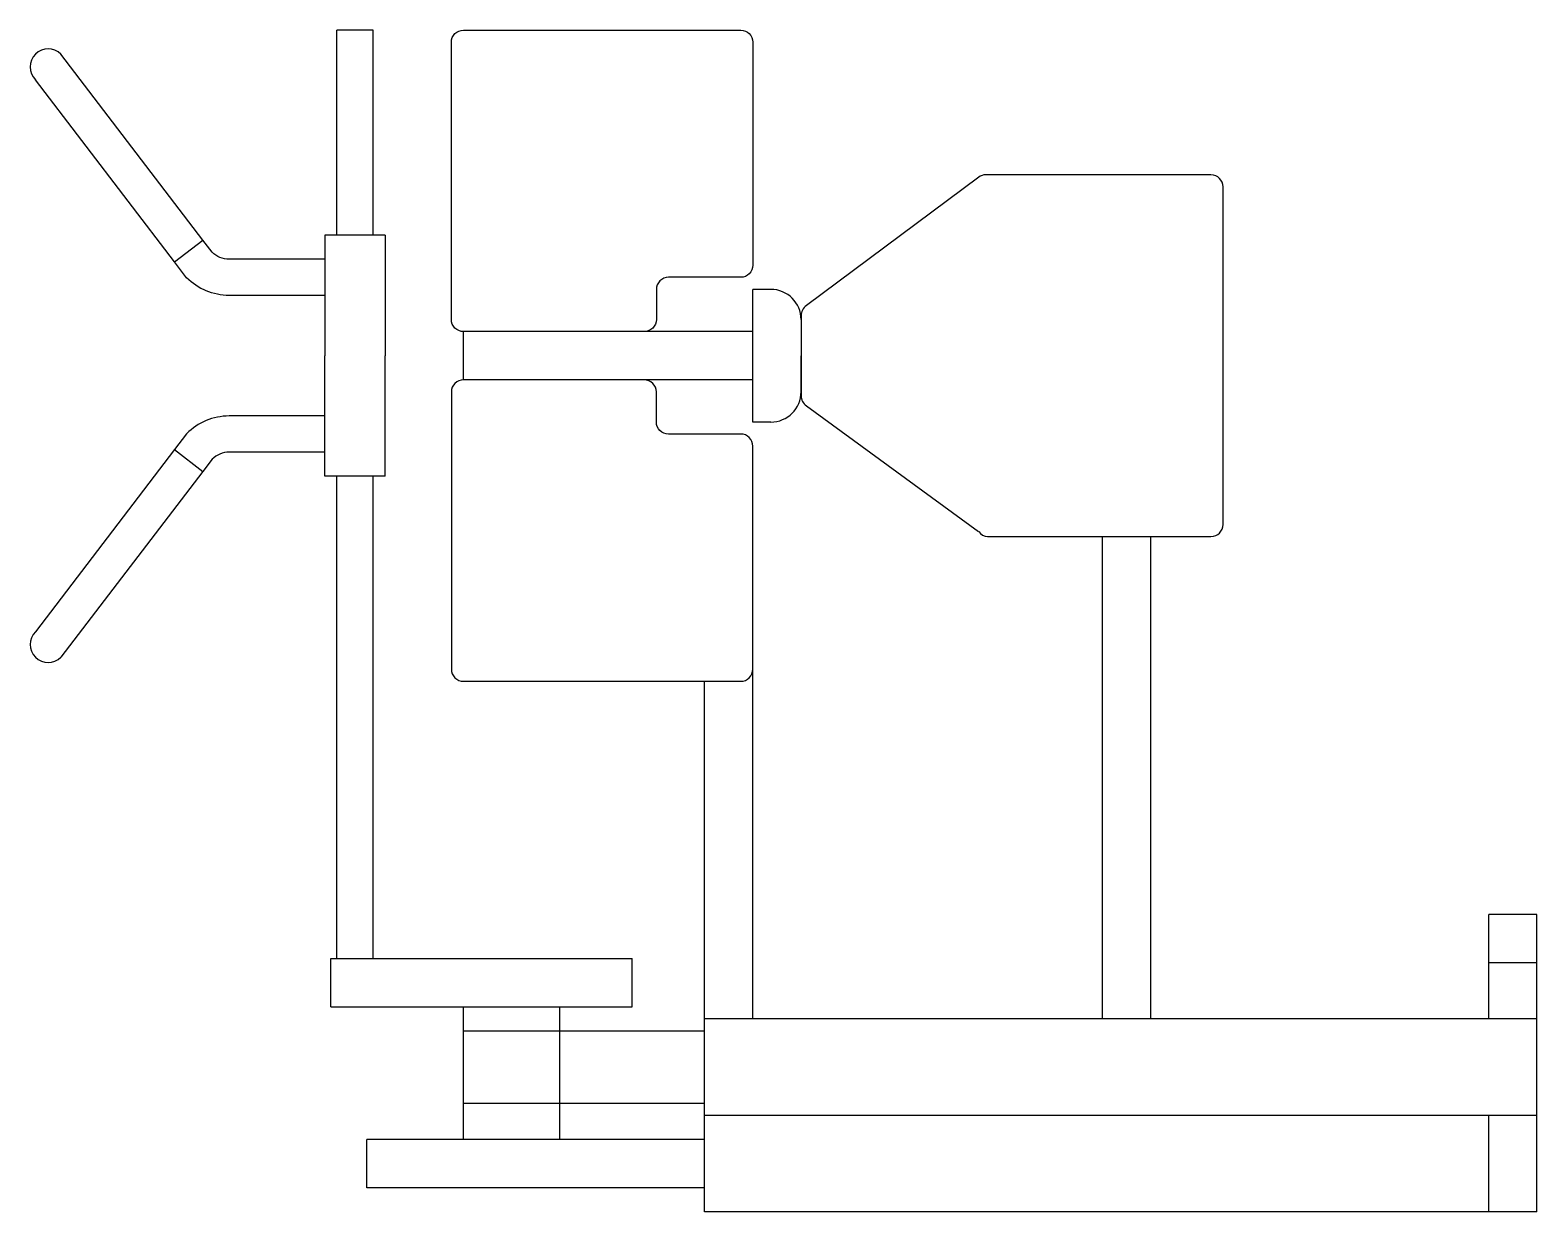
# Model space of a CAD drawing. Header units: millimetres. Extents: x 1389.8 to 1391.05, y 2685.59 to 2686.57.
import ezdxf

# ---------------------------------------------------------------- set-up
doc = ezdxf.new("R2010")
doc.units = ezdxf.units.MM
doc.header["$LTSCALE"] = 10
doc.layers.add('Equipam_fitness', color=1, linetype='Continuous')

msp = doc.modelspace()

# ---------------------------------------------------------------- linework, layer by layer
at = {"layer": 'Equipam_fitness'}
for p, q in [((1390.0549, 2686.4014), (1390.0549, 2686.5714)), ((1390.0849, 2686.5714), (1390.0549, 2686.5714)), ((1390.0849, 2686.4014), (1390.0849, 2686.5714)), ((1390.5873, 2686.4494), (1390.4445, 2686.3429)), ((1390.7799, 2686.4514), (1390.5932, 2686.4514)), ((1390.7899, 2686.1614), (1390.7899, 2686.4414)), ((1389.9202, 2686.3792), (1389.9438, 2686.3973)), ((1390.0449, 2686.4014), (1390.0449, 2686.3014)), ((1390.0949, 2686.4014), (1390.0449, 2686.4014)), ((1390.0949, 2686.4014), (1390.0949, 2686.3014)), ((1390.4149, 2686.3564), (1390.3999, 2686.3564)), ((1390.3999, 2686.2464), (1390.3999, 2686.3564)), ((1390.4399, 2686.3345), (1390.4399, 2686.2683)), ((1390.4399, 2686.3314), (1390.4399, 2686.3014)), ((1390.1599, 2686.2814), (1390.1599, 2686.3214)), ((1390.3999, 2686.3214), (1390.3099, 2686.3214)), ((1390.0449, 2686.2014), (1390.0449, 2686.3014)), ((1390.0949, 2686.2014), (1390.0949, 2686.3014)), ((1390.4399, 2686.2714), (1390.4399, 2686.3014)), ((1390.3999, 2686.2814), (1390.3099, 2686.2814)), ((1390.4445, 2686.2599), (1390.5872, 2686.1556)), ((1390.4149, 2686.2464), (1390.3999, 2686.2464)), ((1389.9202, 2686.2235), (1389.9438, 2686.2055)), ((1390.0949, 2686.2014), (1390.0449, 2686.2014)), ((1390.0549, 2685.8014), (1390.0549, 2686.2014)), ((1390.0849, 2685.8014), (1390.0849, 2686.2014)), ((1390.5946, 2686.1514), (1390.7799, 2686.1514)), ((1390.6899, 2685.7514), (1390.6899, 2686.1514)), ((1390.7299, 2685.7514), (1390.7299, 2686.1514)), ((1390.3999, 2685.7514), (1390.3999, 2686.0414)), ((1390.3599, 2685.5914), (1390.3599, 2686.0314)), ((1391.0102, 2685.7514), (1391.0102, 2685.8379)), ((1391.0502, 2685.8379), (1391.0102, 2685.8379)), ((1391.0502, 2685.5914), (1391.0502, 2685.8379)), ((1390.0499, 2685.7614), (1390.0499, 2685.8014)), ((1390.0499, 2685.8014), (1390.2999, 2685.8014)), ((1390.2999, 2685.7614), (1390.2999, 2685.8014)), ((1391.0502, 2685.7979), (1391.0102, 2685.7979)), ((1390.0499, 2685.7614), (1390.2999, 2685.7614)), ((1390.1599, 2685.6514), (1390.1599, 2685.7614)), ((1390.2399, 2685.6514), (1390.2399, 2685.7614)), ((1391.0502, 2685.7514), (1390.3599, 2685.7514)), ((1390.1599, 2685.7414), (1390.3599, 2685.7414)), ((1390.1599, 2685.6814), (1390.1599, 2685.7414)), ((1390.1599, 2685.6814), (1390.3599, 2685.6814)), ((1391.0502, 2685.6714), (1390.3599, 2685.6714)), ((1391.0102, 2685.5914), (1391.0102, 2685.6714)), ((1390.3599, 2685.6514), (1390.0799, 2685.6514)), ((1390.0799, 2685.6114), (1390.0799, 2685.6514)), ((1390.3599, 2685.6114), (1390.0799, 2685.6114)), ((1391.0502, 2685.5914), (1390.3599, 2685.5914))]:
    msp.add_line(p, q, dxfattribs=at)
for points in [[(1390.3099, 2686.3214), (1390.1599, 2686.3214, -0.414214), (1390.1499, 2686.3314), (1390.1499, 2686.5614, -0.414214), (1390.1599, 2686.5714), (1390.3899, 2686.5714, -0.414214), (1390.3999, 2686.5614), (1390.3999, 2686.3764, -0.414214), (1390.3899, 2686.3664), (1390.3299, 2686.3664, 0.414214), (1390.3199, 2686.3564), (1390.3199, 2686.3314, -0.414214)], [(1390.3099, 2686.2814), (1390.1599, 2686.2814, 0.414214), (1390.1499, 2686.2714), (1390.1499, 2686.0414, 0.414214), (1390.1599, 2686.0314), (1390.3899, 2686.0314, 0.414214), (1390.3999, 2686.0414), (1390.3999, 2686.2264, 0.414214), (1390.3899, 2686.2364), (1390.3299, 2686.2364, -0.414214), (1390.3199, 2686.2464), (1390.3199, 2686.2714, 0.414214)]]:
    msp.add_lwpolyline(points, format="xyb", close=True, dxfattribs=at)
for points in [[(1389.9438, 2686.3973), (1389.8261, 2686.5515)], [(1389.9202, 2686.3792), (1389.8049, 2686.5303)], [(1389.9202, 2686.2235), (1389.8049, 2686.0725)], [(1389.9438, 2686.2055), (1389.8261, 2686.0513)]]:
    msp.add_lwpolyline(points, dxfattribs=at)
for points in [[(1390.0449, 2686.3814), (1389.9656, 2686.3814, -0.198912), (1389.9515, 2686.3872), (1389.9438, 2686.3973)], [(1390.0449, 2686.3514), (1389.9656, 2686.3514, -0.198912), (1389.9303, 2686.366), (1389.9202, 2686.3792)], [(1390.0449, 2686.2514), (1389.9656, 2686.2514, 0.198912), (1389.9303, 2686.2367), (1389.9202, 2686.2235)], [(1390.0449, 2686.2214), (1389.9656, 2686.2214, 0.198912), (1389.9515, 2686.2155), (1389.9438, 2686.2055)]]:
    msp.add_lwpolyline(points, format="xyb", dxfattribs=at)
for centre, radius, start, end in [((1389.8155, 2686.5409), 0.015, 45, 225), ((1390.5932, 2686.4414), 0.01, 90, 126.7271), ((1390.7799, 2686.4414), 0.01, 0, 90), ((1390.4149, 2686.3314), 0.025, 0, 90), ((1390.4499, 2686.3345), 0.01, 122.8557, 180), ((1390.4149, 2686.2714), 0.025, 270, 0), ((1390.4499, 2686.2683), 0.01, 180, 237.1443), ((1390.7799, 2686.1614), 0.01, 270, 0), ((1390.5954, 2686.1614), 0.01, 215.3716, 265.9144), ((1389.8155, 2686.0619), 0.015, 135, 315)]:
    msp.add_arc(centre, radius, start, end, dxfattribs=at)

doc.saveas('drawing.dxf')
